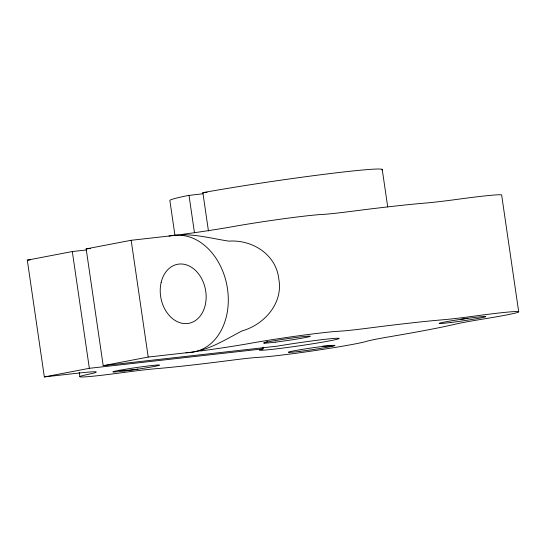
<?xml version="1.0" encoding="UTF-8"?>
<svg xmlns="http://www.w3.org/2000/svg" width="546" height="546" viewBox="0 0 546 546"><rect width="100%" height="100%" fill="white"/><g stroke="black" fill="none" stroke-linecap="round" stroke-linejoin="round"><path stroke-width="0.82" d="M103.194 365.663L148.198 357.057L186.009 352.805C206.559 351.795 224.181 340.219 241.885 330.985C264.203 324.713 283.367 303.364 278.808 279.026C276.174 254.368 252.163 239.428 228.774 241.141C209.036 238.076 189.059 232.139 168.98 236.036L131.17 240.288L86.159 248.894L103.194 365.663L277.395 346.144A40.261 1.542 -8.3 0 1 337.919 338.247A40.261 1.542 -8.3 0 1 295.768 346.328A40.261 1.542 -8.3 0 1 262.974 348.908L263.015 347.154M181.804 234.746L183.954 234.138A53.679 2.061 -8.3 0 0 231.402 226.89L233.497 226.515A56.9 2.184 -8.3 0 1 322.01 214.462L325.805 214.209A53.679 2.061 -8.3 0 0 350.703 211.425L363.827 209.76A171.765 6.593 -8.3 0 1 417.424 203.76L425.634 203.037A53.679 2.061 -8.3 0 0 455.767 199.556L458.701 199.16A56.9 2.184 -8.3 0 1 501.665 195.113L518.7 311.875M203.221 193.734L188.145 195.495A107.357 4.122 -8.3 0 0 169.881 200.628L174.986 235.599M198.744 350.873L200.989 350.907A53.679 2.061 -8.3 0 0 248.437 343.659L250.532 343.277A56.9 2.184 -8.3 0 1 339.046 331.231L342.84 330.978A53.679 2.061 -8.3 0 0 367.738 328.194L380.855 326.528A171.765 6.593 -8.3 0 1 434.459 320.529L442.67 319.799A53.679 2.061 -8.3 0 0 472.802 316.325L475.737 315.929A56.9 2.184 -8.3 0 1 518.263 311.595A56.9 2.184 -8.3 0 1 489.134 318.065L481.033 319.39A53.679 2.061 -8.3 0 0 454.743 324.297L448.409 325.73A171.765 6.593 -8.3 0 1 402.341 334.548L390.322 336.616A53.679 2.061 -8.3 0 0 367.048 341.189L366.318 341.407A56.9 2.184 -8.3 0 1 318.789 350A56.9 2.184 -8.3 0 1 262.053 357.125L258.374 357.343A53.679 2.061 -8.3 0 0 230.842 360.319L217.718 361.984A171.765 6.593 -8.3 0 1 164.121 367.984L155.903 368.714A53.679 2.061 -8.3 0 0 131.013 371.498L122.843 372.584A56.9 2.184 -8.3 0 1 88.24 374.324L92.165 373.464A53.679 2.061 -8.3 0 0 77.778 373.177L44.335 376.924L27.3 260.155L72.311 251.542L86.718 249.931M44.335 376.924L89.346 368.311L263.261 348.839M208.449 230.972L202.866 192.677L205.733 192.151A107.357 4.122 -8.3 0 1 324.201 174.304A107.357 4.122 -8.3 0 1 381.831 170.011M202.866 192.677L207.07 192.206M86.159 248.894L90.397 248.423M27.3 260.155L30.644 259.78M168.98 236.036L174.672 235.415A59.043 44.526 79.2 0 1 227.498 288.841A59.043 44.526 79.2 0 1 191.707 352.184L186.009 352.805M382.234 169.431L387.701 206.893M189.005 195.325L194.472 232.787M131.17 240.288L148.198 357.057M72.311 251.542L89.346 368.311M79.266 372.433L79.88 376.638M264.155 343.031A23.348 1.112 -16.4 0 1 265.547 342.124M266.707 341.653A23.348 1.112 -16.4 0 1 267.404 341.387M137.879 369.13A23.348 4.15 -7.7 0 1 118.386 370.297M334.418 345.454A23.348 0.662 -0.3 0 1 322.625 346.13M467.854 318.175A23.348 2.375 -8.9 0 1 460.694 319.355M124.406 371.007A23.621 0.908 -8.3 0 0 159.528 365.103A23.621 0.908 -8.3 0 0 124.529 369.403A23.621 0.908 -8.3 0 0 124.406 371.007M275.218 342.158A23.621 0.908 -8.3 0 0 310.333 336.254A23.621 0.908 -8.3 0 0 275.341 340.554A23.621 0.908 -8.3 0 0 275.218 342.158M450.675 322.515A23.621 0.908 -8.3 0 0 485.79 316.612A23.621 0.908 -8.3 0 0 450.798 320.911A23.621 0.908 -8.3 0 0 450.675 322.515M299.87 351.358A23.621 0.908 -8.3 0 0 334.985 345.454A23.621 0.908 -8.3 0 0 299.993 349.754A23.621 0.908 -8.3 0 0 299.87 351.358M161.172 282.33A30.057 22.673 79.2 0 0 188.513 323.382A30.057 22.673 79.2 0 0 199.877 275.689A30.057 22.673 79.2 0 0 161.172 282.33"/></g></svg>
